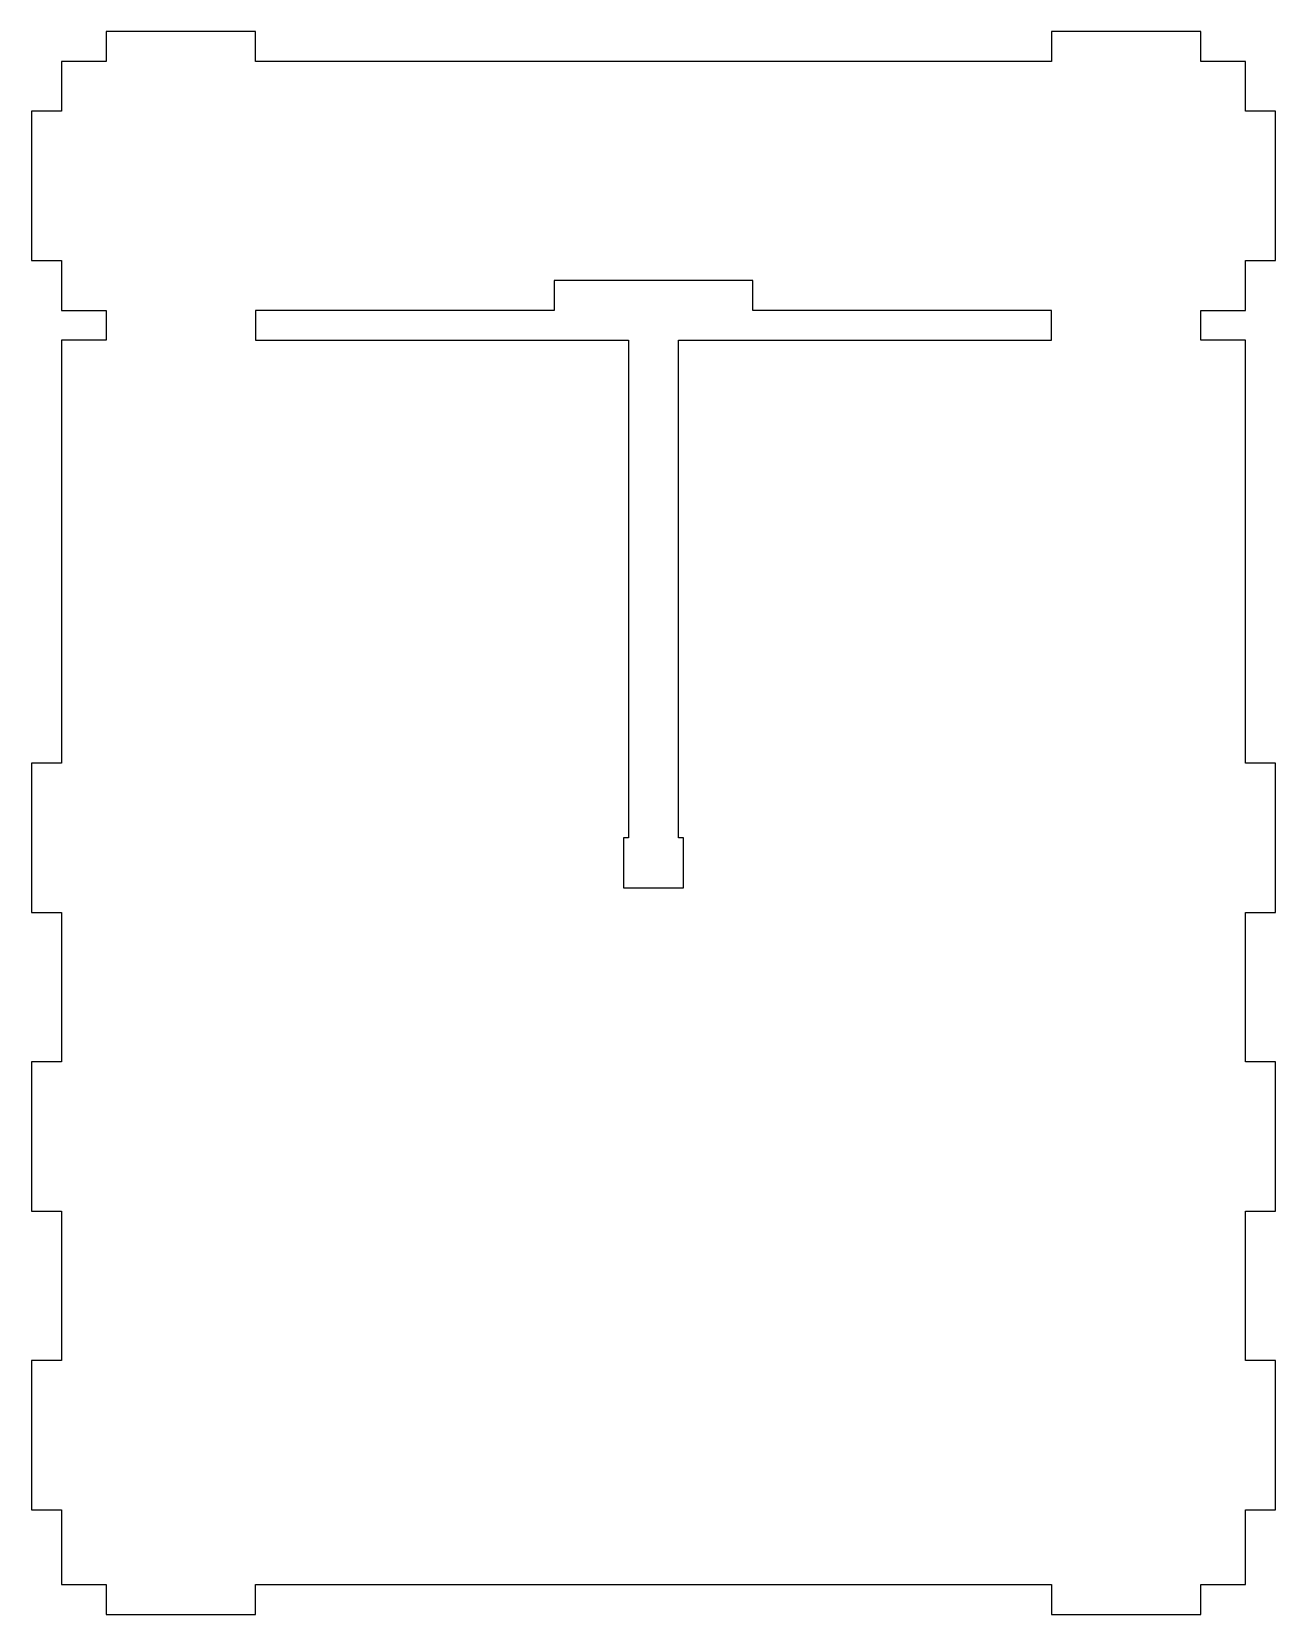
# Model space of a CAD drawing. Header units: millimetres. Extents: x -244 to 6, y -256 to 62.
import ezdxf

# ---------------------------------------------------------------- set-up
doc = ezdxf.new("R2010")
doc.units = ezdxf.units.MM

msp = doc.modelspace()

# ---------------------------------------------------------------- linework, layer by layer
at = {"color": 7, "linetype": 'Continuous', "lineweight": 25}
for p, q in [((-229, 62), (-229, 56)), ((-199, 62), (-229, 62)), ((-199, 56), (-199, 62)), ((-39, 62), (-39, 56)), ((-9, 62), (-39, 62)), ((-9, 56), (-9, 62)), ((-238, 56), (-238, 46)), ((-229, 56), (-238, 56)), ((-39, 56), (-199, 56)), ((0, 56), (-9, 56)), ((0, 46), (0, 56)), ((-244, 46), (-244, 16)), ((-238, 46), (-244, 46)), ((6, 46), (0, 46)), ((6, 16), (6, 46)), ((-244, 16), (-238, 16)), ((-238, 16), (-238, 6)), ((0, 16), (6, 16)), ((0, 6), (0, 16)), ((-99, 12), (-139, 12)), ((-139, 12), (-139, 6)), ((-99, 6), (-99, 12)), ((-238, 6), (-229, 6)), ((-229, 6), (-229, 0)), ((-139, 6), (-199, 6)), ((-199, 6), (-199, 0)), ((-39, 6), (-99, 6)), ((-39, 0), (-39, 6)), ((-9, 6), (0, 6)), ((-9, 0), (-9, 6)), ((-238, 0), (-238, -85)), ((-229, 0), (-238, 0)), ((-199, 0), (-124, 0)), ((-124, 0), (-124, -100)), ((-114, -100), (-114, 0)), ((-114, 0), (-39, 0)), ((0, 0), (-9, 0)), ((0, -85), (0, 0)), ((-244, -85), (-244, -115)), ((-238, -85), (-244, -85)), ((6, -85), (0, -85)), ((6, -115), (6, -85)), ((-125, -100), (-125, -110)), ((-124, -100), (-125, -100)), ((-113, -100), (-114, -100)), ((-113, -110), (-113, -100)), ((-125, -110), (-113, -110)), ((-244, -115), (-238, -115)), ((-238, -115), (-238, -145)), ((0, -115), (6, -115)), ((0, -145), (0, -115)), ((-244, -145), (-244, -175)), ((-238, -145), (-244, -145)), ((6, -145), (0, -145)), ((6, -175), (6, -145)), ((-244, -175), (-238, -175)), ((-238, -175), (-238, -205)), ((0, -175), (6, -175)), ((0, -205), (0, -175)), ((-244, -205), (-244, -235)), ((-238, -205), (-244, -205)), ((6, -205), (0, -205)), ((6, -235), (6, -205)), ((-244, -235), (-238, -235)), ((-238, -235), (-238, -250)), ((0, -235), (6, -235)), ((0, -250), (0, -235)), ((-238, -250), (-229, -250)), ((-229, -250), (-229, -256)), ((-199, -250), (-39, -250)), ((-199, -256), (-199, -250)), ((-39, -250), (-39, -256)), ((-9, -250), (0, -250)), ((-9, -256), (-9, -250)), ((-229, -256), (-199, -256)), ((-39, -256), (-9, -256))]:
    msp.add_line(p, q, dxfattribs=at)

doc.saveas('drawing.dxf')
